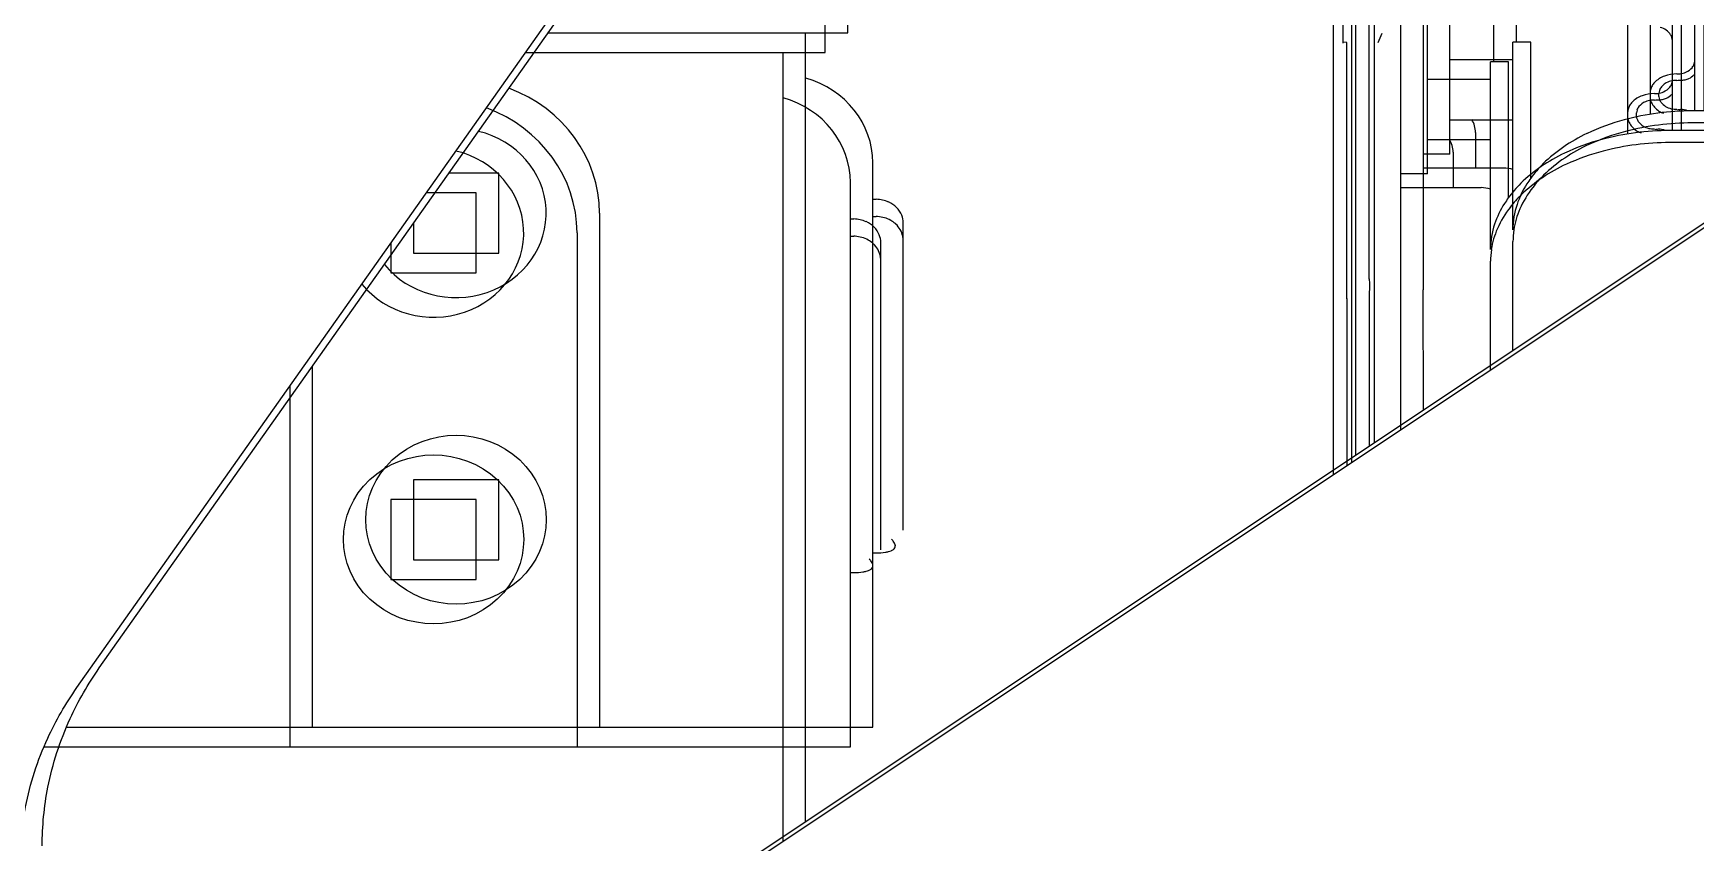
# Model space of a CAD drawing. Header units: inches. Extents: x 4821 to 127877, y 58012 to 433683.
# Drawn here: x 83114.4 to 83366.2, y 383588.4 to 383711.1 of the extents above; entities that cross this region are included whole.
import ezdxf

# ---------------------------------------------------------------- set-up
doc = ezdxf.new("R2010")
doc.units = ezdxf.units.IN
doc.header["$MEASUREMENT"] = 0
for name, color, linetype in [('A-FURN-FIXD', 10, 'Continuous'), ('A-WALL', 53, 'Continuous'), ('Cloums$0$A-COL-HAT', 8, 'Continuous'), ('EMG - ELEC - ID', 26, 'Continuous'), ('NECB-COLUM', 50, 'Continuous')]:
    doc.layers.add(name, color=color, linetype=linetype)

# ---------------------------------------------------------------- blocks, each defined once
blk = doc.blocks.new('COL BASEMT')
at = {"layer": 'Cloums$0$A-COL-HAT'}
h = blk.add_hatch(dxfattribs=at)
h.set_pattern_fill('ANSI31', color=256, scale=500)
h.set_pattern_definition([(45, (1452118.876, 42013.15), (-44.194174, 44.194174), [])])
h.paths.add_polyline_path([(1693546.85, 345625.99), (1693946.85, 345625.99), (1693950.94, 348875.93), (1693546.85, 348875.93)])
h.paths.add_polyline_path([(1688721.85, 335900.88), (1689121.55, 335900.88), (1689121.85, 337327.04), (1693949.19, 337326.96), (1693946.85, 345125.99), (1693546.85, 345125.99), (1693546.85, 337726.97), (1688721.85, 337727.04)])
h.paths.add_polyline_path([(1641271.85, 335200.88), (1640873.67, 335200.88), (1640871.85, 323973.06), (1689121.85, 323973.08), (1689121.4, 335200.88), (1688721.85, 335200.88), (1688721.85, 324373.08), (1641271.85, 324373.06)])
edge = h.paths.add_edge_path()
edge.add_line((1636446.85, 345125.99), (1636046.85, 345125.99))
edge.add_line((1636046.85, 345125.99), (1636049.02, 337698.91))
edge.add_arc((1626263.14, 338211.03), 9799.28, 305.315023, 357.004292, ccw=False)
edge.add_line((1631927.82, 330214.96), (1632171.53, 329896.4))
edge.add_arc((1626336.78, 338141.43), 10100.73, 305.285859, 355.375183)
edge.add_line((1636404.63, 337327), (1640874.01, 337327))
edge.add_line((1640874.01, 337327), (1640873.78, 335900.88))
edge.add_line((1640873.78, 335900.88), (1641271.85, 335900.88))
edge.add_line((1641271.85, 335900.88), (1641271.85, 337725.88))
edge.add_line((1641271.85, 337725.88), (1636446.85, 337725.88))
edge.add_line((1636446.85, 337725.88), (1636446.85, 345125.99))
h.paths.add_polyline_path([(1636046.85, 345625.99), (1636446.85, 345625.99), (1636446.85, 348875.93), (1636048.92, 348875.93)])
blk = doc.blocks.new('A$C0e128a0b')
at = {"layer": 'A-FURN-FIXD'}
for p, q in [((581.66, 2696.65), (792.16, 2380.79)), ((650.72, 2593.02), (650.72, 2571.37)), ((652.15, 2590.88), (652.15, 2571.37)), ((495.09, 2572.76), (650.72, 2572.76)), ((650.72, 2571.68), (495.09, 2571.68)), ((650.56, 2570.11), (650.56, 2570.11)), ((621.23, 2566.3), (651.14, 2566.3)), ((646.86, 2567.36), (646.86, 2567.36)), ((647.3, 2566.84), (647.3, 2566.84)), ((648.97, 2567.37), (648.59, 2567.37)), ((658.78, 2551.98), (642.46, 2551.98)), ((642.46, 2551.98), (642.46, 2549.83)), ((658.8, 2551.96), (658.8, 2551.96)), ((637.34, 2550.21), (642.46, 2550.21)), ((665, 2549.83), (642.46, 2549.83)), ((644.55, 2542.27), (644.55, 2549.83)), ((651.77, 2542.27), (651.77, 2549.83)), ((657.57, 2539.02), (657.57, 2548.71)), ((665.01, 2549.94), (665.01, 2549.94)), ((679.5, 2549.83), (666.42, 2549.83)), ((653.29, 2545.34), (653.54, 2545.34)), ((653.54, 2545.34), (654.61, 2545.35)), ((654.61, 2545.35), (657.57, 2545.35)), ((656.47, 2545.35), (657.57, 2545.35)), ((655.91, 2542.27), (611.48, 2542.27)), ((655.91, 2542.27), (655.91, 2539.04)), ((606.73, 2539.04), (672.23, 2539.04)), ((672.23, 2539.03), (686.7, 2539.04)), ((717.66, 2380.02), (496.59, 2536.13)), ((690.6, 2533.19), (500.76, 2533.19)), ((640.11, 2532.58), (640.1, 2532.15)), ((670.92, 2532.58), (640.11, 2532.58)), ((670.91, 2532.58), (671.46, 2532.59)), ((671.46, 2532.59), (672.03, 2532.59)), ((672.03, 2532.59), (672.6, 2532.58)), ((672.6, 2532.58), (691, 2532.58)), ((692.08, 2530.97), (503.9, 2530.97)), ((640.19, 2532.15), (604.21, 2532.15)), ((701.1, 2476.59), (664.16, 2476.59)), ((724.78, 2472.94), (656.94, 2472.94)), ((661.32, 2472.94), (661.33, 2473.36)), ((663.4, 2472.94), (663.4, 2473.36)), ((703.81, 2472.94), (703.82, 2473.36)), ((724.78, 2376.06), (724.78, 2472.94)), ((641.31, 2469.92), (635.64, 2469.92)), ((641.31, 2433.94), (641.31, 2469.92)), ((736.13, 2464.86), (641.31, 2464.86)), ((663, 2440.1), (724.78, 2440.1)), ((667.8, 2428), (658.2, 2428)), ((658.2, 2428), (658.2, 2422.01)), ((667.8, 2417.75), (667.8, 2428)), ((704.65, 2428), (695.04, 2428)), ((695.04, 2428), (695.04, 2417.75)), ((704.65, 2417.75), (704.65, 2428)), ((664.23, 2417.75), (667.8, 2417.75)), ((695.04, 2417.75), (704.65, 2417.75)), ((724.78, 2405.64), (681.37, 2405.64))]:
    blk.add_line(p, q, dxfattribs=at)
for centre, major_axis, start_param, end_param in [((640.19, 2569.68), (0, 2.08), 0.53163, 1.305525), ((639.97, 2570.07), (0, -1.62), 3.403288, 3.670493), ((639.88, 2570.38), (0, -1.3), 3.146886, 3.398908), ((644.71, 2570.49), (0, 1.19), -0.313126, -0.005668), ((644.6, 2570.12), (0, -1.58), 2.496324, 2.82616), ((644.4, 2569.84), (0, -1.93), 1.983941, 2.50058), ((643.94, 2569.61), (0, -2.47), 1.703173, 1.985865), ((645.54, 2570.35), (0, 1.5), -1.137323, -0.627894), ((645.04, 2570.1), (0, -2.1), 1.770517, 2.003861), ((644.07, 2569.87), (0, -3.15), 1.687504, 1.77787), ((652.44, 2570.09), (0, -2.01), 4.479278, 4.648231), ((652.94, 2569.96), (0, -2.56), 4.325638, 4.478842), ((678.36, 2571.31), (0, -29.49), 4.710476, 4.990615), ((679.83, 2571.31), (0, -29.52), 4.710588, 4.984844), ((643.5, 2569.53), (0, -2.95), 1.568655, 1.709143), ((650.13, 2569.52), (0, -4.12), 4.711559, 5.075878), ((642.6, 2569.69), (0, 4.73), -1.531281, -1.455522), ((639.34, 2569.55), (0, 8.21), 4.709132, 4.752109), ((649.81, 2569.52), (0, 2.95), 1.568655, 1.709143), ((649.36, 2569.44), (0, 2.47), 1.703173, 1.985865), ((648.9, 2569.22), (0, -1.93), -1.157652, -0.641012), ((648.53, 2569.34), (0, -2.1), 0.632105, 1.334393), ((647.91, 2569.5), (0, -2.78), 1.335441, 1.580573), ((652.19, 2570.11), (0, -1.74), 4.651947, 4.711683), ((652.06, 2570.11), (0, 1.61), 1.570037, 1.911829), ((649.47, 2569.26), (0, -3.37), -1.207583, -0.996031), ((649.19, 2569.08), (0, 3.03), 2.149632, 2.173139), ((648.92, 2568.87), (0, -2.66), -0.972252, -0.707252), ((648.79, 2568.72), (0, 2.46), 2.438388, 2.65062), ((648.68, 2568.5), (0, -2.21), -0.49195, -0.240533), ((648.71, 2568.93), (0, -1.58), -0.645268, -0.315433), ((648.6, 2568.15), (0, -1.85), -0.240069, -0.040326), ((648.59, 2568.57), (0, -1.19), -0.313126, -0.005668), ((648.59, 2567.95), (0, 1.65), 3.104458, 3.141488), ((648.97, 2568.44), (0, -1.07), 0.000263, 0.042729), ((648.96, 2568.2), (0, 1.9), 3.149231, 3.49837), ((648.96, 2568.55), (0, -1.18), 0.048616, 0.356875), ((648.83, 2568.92), (0, -1.57), 0.358539, 0.628078), ((648.77, 2568.72), (0, 2.46), 3.499399, 4.06427), ((648.37, 2569.08), (0, -3.03), 0.914686, 1.089763), ((648.06, 2569.27), (0, -3.41), 1.086633, 1.164109), ((674.59, 2570.2), (0, -25.31), -1.291224, -1.100824), ((676.19, 2570.26), (0, 25.5), 1.844535, 2.029762), ((669.64, 2567.37), (0, 19.33), 2.03418, 2.372898), ((671.15, 2567.44), (0, 19.44), 2.022167, 2.369552), ((666.84, 2564.47), (0, -15.16), -0.759921, -0.60089), ((668.44, 2564.68), (0, 15.44), 2.379159, 2.510296), ((666.02, 2563.27), (0, -13.67), -0.597872, -0.536229), ((665.38, 2562.06), (0, 12.29), 2.602734, 2.839271), ((667.16, 2562.81), (0, -13.12), -0.631747, -0.389634), ((665.03, 2560.95), (0, -11.12), -0.299916, -0.003126), ((666.51, 2561.17), (0, -11.35), -0.387433, -0.140675), ((660.6, 2548.71), (0, 3.23), 1.213467, 1.57065), ((666.43, 2560.66), (0, 10.82), 3.001293, 3.140643), ((653.29, 2542.11), (0, 3.23), -0.000146, 0.532304), ((592.03, 2411.64), (0, 134.84), -0.390135, -0.380802), ((664.17, 2473.89), (0, 2.71), 0.006739, 0.369497), ((666.38, 2473.47), (0, 3.14), 0.213124, 0.781868), ((666.24, 2474.09), (0, 2.5), 0.002713, 0.207015), ((664.67, 2473.29), (0, -3.56), 4.267073, 4.692837), ((664.29, 2473.51), (0, -3.11), 3.504901, 4.273281), ((666.79, 2473.27), (0, -3.61), 4.18517, 4.643965), ((666.35, 2473.54), (0, -3.07), 3.95708, 4.185315), ((666.19, 2473.68), (0, 2.85), 0.786538, 0.811923), ((704.13, 2472.58), (0, 3.35), 0.574969, 0.678506), ((703.55, 2473.56), (0, 2.2), 0.44579, 0.57987), ((703.2, 2474.33), (0, -1.35), 3.46348, 3.587465), ((703.08, 2474.7), (0, -0.951), 3.353715, 3.463145), ((703.03, 2474.96), (0, -0.691), 3.213052, 3.354427), ((703.02, 2475.18), (0, 0.464), -0.49163, 0.081708), ((702.94, 2475.04), (0, 0.636), -0.943808, -0.508067), ((702.58, 2474.73), (0, -1.12), 2.079287, 2.218145), ((702.19, 2474.5), (0, 1.6), -1.169191, -1.063803), ((701.46, 2474.18), (0, 2.44), -1.299695, -1.173946), ((700.2, 2473.81), (0, -3.83), 1.737856, 1.841563), ((698.18, 2473.46), (0, 6.02), 4.695735, 4.877027), ((656.94, 2461.63), (0, 11.31), 0, 1.279306), ((666.48, 2473.3), (0, 3.28), 1.505776, 1.552726), ((663, 2422.87), (0, -17.23), 3.141593, 4.334947), ((663, 2422.87), (0, 10.83), 3.793859, 7.602922), ((699.84, 2422.87), (0, 10.83), 3.926991, 10.210176)]:
    blk.add_ellipse(centre, major_axis=major_axis, ratio=0.9375, start_param=start_param, end_param=end_param, dxfattribs=at)
blk.add_open_spline([(739.03, 2373.16), (736.67, 2373.16), (731.44, 2373.67), (724.17, 2376.02), (719.58, 2378.66), (717.66, 2380.02)], degree=3, knots=[0, 0, 0, 0, 6.988951, 15.536063, 22.388091, 22.388091, 22.388091, 22.388091], dxfattribs=at)

msp = doc.modelspace()

# ---------------------------------------------------------------- hatches: boundary and pattern name
at = {"layer": 'A-WALL'}
h = msp.add_hatch(dxfattribs=at)
h.set_pattern_fill('ANSI36', color=3, scale=250)
h.set_pattern_definition([(45, (-1206225.3, -363005.7), (420.9495, 1543.4815), [1984.375, -396.875, 0, -396.875])])
h.paths.add_polyline_path([(86321.51, 396060.39), (78773.72, 396060.36), (78773.72, 379510.37), (86321.51, 379510.37)])
h.paths.add_polyline_path([(35926.89, 396110.37), (28823.73, 396110.37), (28823.73, 387310.43), (35926.89, 387310.43)])
h = msp.add_hatch(dxfattribs=at)
h.set_pattern_fill('ANSI36', color=3, scale=250)
h.set_pattern_definition([(45, (-1206228.7, -363008.7), (420.9495, 1543.4815), [1984.375, -396.875, 0, -396.875])])
h.paths.add_polyline_path([(86318.11, 396057.41), (78770.32, 396057.38), (78770.32, 379507.39), (86318.11, 379507.39)])
h.paths.add_polyline_path([(35923.49, 396107.39), (28820.33, 396107.39), (28820.33, 387307.45), (35923.49, 387307.44)])

# ---------------------------------------------------------------- block references
at = {"layer": 'EMG - ELEC - ID', "xscale": 1.260932877019967, "yscale": 1.260932877019967, "zscale": 1.260932877019967, "rotation": 270.0008681710996}
for p in [(80123.35, 384519.79), (80119.95, 384516.81)]:
    msp.add_blockref('A$C0e128a0b', p, dxfattribs=at)
at = {"layer": 'NECB-COLUM'}
for p in [(-1607623.13, 42184.44), (-1607626.53, 42181.46)]:
    msp.add_blockref('COL BASEMT', p, dxfattribs=at)

doc.saveas('drawing.dxf')
